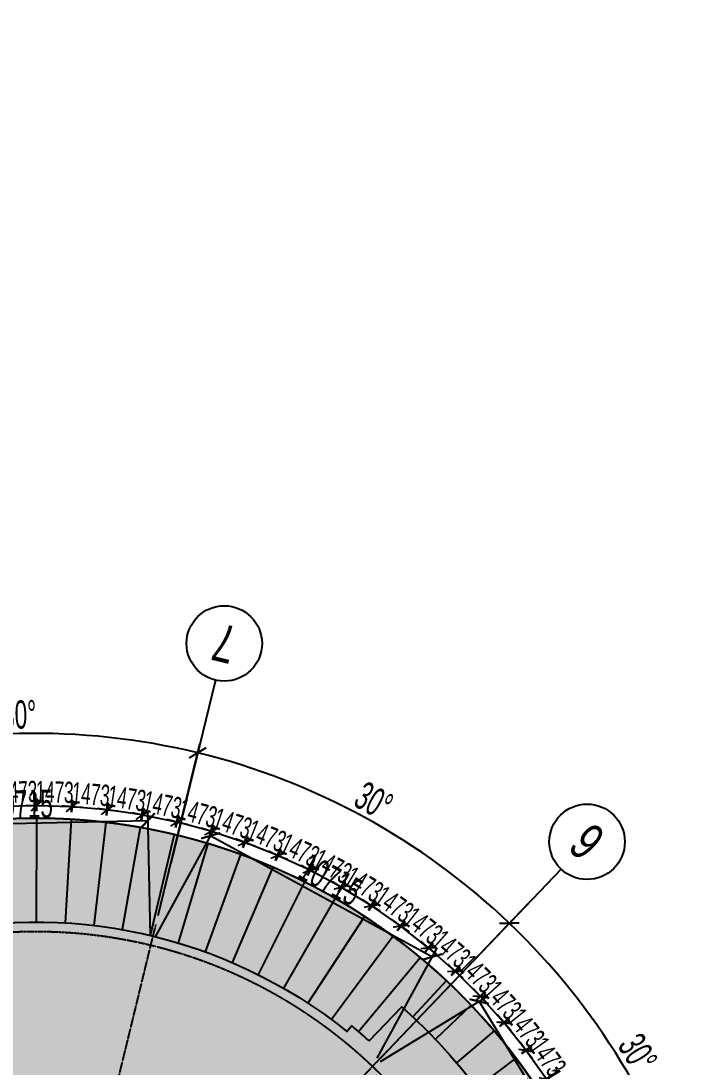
# Model space of a CAD drawing. Extents: x -668578 to 2331563, y -1202445 to 1620273.
# Drawn here: x 1675333 to 1704306, y 129938 to 174324 of the extents above; entities that cross this region are included whole.
import ezdxf
from ezdxf.enums import TextEntityAlignment as Align

# ---------------------------------------------------------------- set-up
doc = ezdxf.new("R2010")
doc.units = 0
for name, pattern in [('CENTER2', [28.575, 19.05, -3.175, 3.175, -3.175]), ('DASH', [0.35, 0.25, -0.1]), ('DOTE', [2.42, 2, -0.2, 0.02, -0.2])]:
    doc.linetypes.add(name, pattern=pattern)
doc.layers.get('0').update_dxf_attribs({"color": 8})
doc.layers.get('Defpoints').update_dxf_attribs({"color": 8})
for name, color, linetype in [('#填充层', 8, 'Continuous'), ('#幕墙线-平面', 8, 'Continuous'), ('#标注', 8, 'Continuous'), ('#轴线', 8, 'CENTER2'), ('C-AXIS', 8, 'DOTE'), ('dim', 8, 'Continuous')]:
    doc.layers.add(name, color=color, linetype=linetype)
doc.styles.add('JHZX', font='jrs.shx', dxfattribs={"width": 0.6, "bigfont": 'jhz.shx'})
doc.dimstyles.new('JZBZ-300', dxfattribs={"dimscale": 300, "dimtxt": 3, "dimasz": 1.5, "dimexe": 1, "dimexo": 1, "dimgap": 0.5, "dimtad": 1, "dimdec": 0, "dimdsep": 46, "dimtxsty": 'JHZX', "dimblk1": 'ARCHTICK', "dimblk2": 'ARCHTICK', "dimsah": 1, "dimcen": 0, "dimclrd": 1, "dimclre": 1, "dimclrt": 2, "dimazin": 2, "dimtfac": 1, "dimtdec": 0, "dimtix": 1, "dimtmove": 0, "dimatfit": 3, "dimfxl": 0, "dimtolj": 1, "dimlwd": -1, "dimlwe": -1, "dimarcsym": 0})
doc.dimstyles.new('JZBZ-400', dxfattribs={"dimscale": 400, "dimtxt": 3, "dimasz": 1.5, "dimexe": 1, "dimexo": 1, "dimgap": 0.5, "dimtad": 1, "dimdec": 0, "dimdsep": 46, "dimtxsty": 'JHZX', "dimblk1": 'ARCHTICK', "dimblk2": 'ARCHTICK', "dimsah": 1, "dimcen": 0, "dimclrd": 1, "dimclre": 1, "dimclrt": 2, "dimazin": 2, "dimtfac": 1, "dimtdec": 0, "dimtix": 1, "dimtmove": 0, "dimatfit": 3, "dimfxl": 0, "dimtolj": 1, "dimlwd": -1, "dimlwe": -1, "dimarcsym": 0})

# ---------------------------------------------------------------- blocks, each defined once
blk = doc.blocks.new('_ARCHTICK')
at = {"color": 0, "linetype": 'ByBlock', "const_width": 0.15}
blk.add_lwpolyline([(-0.5, -0.5), (0.5, 0.5)], dxfattribs=at)
blk = doc.blocks.new('*D2918')
at = {"layer": '#标注', "ltscale": 300, "transparency": 16777216}
for p, q in [((52517, 44290), (60086, 50671)), ((174425, -21557), (175612, -11729))]:
    blk.add_line(p, q, dxfattribs=at)
blk.add_arc((197092, 166179), 179600, 220.13382, 263.11563, dxfattribs=at)
at = {"layer": 'Defpoints', "color": 0, "ltscale": 300, "transparency": 16777216}
for p in [(197092, 166179), (52212, 44032), (92699, 20035), (174378, -21955)]:
    blk.add_point(p, dxfattribs=at)
at = {"layer": '#标注', "ltscale": 300, "transparency": 16777216, "xscale": 600, "yscale": 600, "zscale": 600}
for p, rotation in [((59781, 50414), 130.1338192809486), ((175564, -12126), 353.1156299250185)]:
    blk.add_blockref('_ARCHTICK', p, dxfattribs=dict(at, rotation=rotation))
at = {"layer": '#标注', "ltscale": 300, "transparency": 16777216, "insert": (112118, 8861), "char_height": 1200, "attachment_point": 5, "rotation": 331.6247, "style": 'JHZX'}
blk.add_mtext('\\A1;42.98°', dxfattribs=at)
blk = doc.blocks.new('*U2924')
at = {"linetype": 'ByBlock'}
blk.add_line((0, -20), (0, 0), dxfattribs=at)
blk.add_circle((0, -24), 4, dxfattribs=at)
at = {"color": 253, "linetype": 'ByBlock', "style": 'JHZX', "width": 0.75}
blk.add_attdef('AXES', text='', height=4, dxfattribs=at).set_placement((0, -24), align=Align.MIDDLE_CENTER)
blk = doc.blocks.new('*D2944')
at = {"layer": '#标注', "ltscale": 300, "transparency": 16777216}
for p, q in [((169694, 6997), (174873, 12422)), ((175615, -2730), (182813, -622))]:
    blk.add_line(p, q, dxfattribs=at)
blk.add_arc((154503, -8916), 29100, 16.329, 46.329, dxfattribs=at)
at = {"layer": 'Defpoints', "color": 0, "ltscale": 300, "transparency": 16777216}
for p in [(169418, 6708), (180584, 3991), (175231, -2843), (154503, -8916)]:
    blk.add_point(p, dxfattribs=at)
at = {"layer": '#标注', "ltscale": 300, "transparency": 16777216, "xscale": 600, "yscale": 600, "zscale": 600}
for p, rotation in [((174597, 12133), 136.3290280231255), ((182429, -734), 286.3290280231241)]:
    blk.add_blockref('_ARCHTICK', p, dxfattribs=dict(at, rotation=rotation))
at = {"layer": '#标注', "ltscale": 300, "transparency": 16777216, "insert": (180043, 6631), "char_height": 1200, "attachment_point": 5, "rotation": 301.329, "style": 'JHZX'}
blk.add_mtext('\\A1;30°', dxfattribs=at)
blk = doc.blocks.new('*D2945')
at = {"layer": '#标注', "ltscale": 300, "transparency": 16777216}
for p, q in [((159702, 12461), (161475, 19749)), ((169694, 6997), (174873, 12422))]:
    blk.add_line(p, q, dxfattribs=at)
blk.add_arc((154503, -8916), 29100, 46.329, 76.329, dxfattribs=at)
at = {"layer": 'Defpoints', "color": 0, "ltscale": 300, "transparency": 16777216}
for p in [(170636, 15302), (159608, 12072), (169418, 6708), (154503, -8916)]:
    blk.add_point(p, dxfattribs=at)
at = {"layer": '#标注', "ltscale": 300, "transparency": 16777216, "xscale": 600, "yscale": 600, "zscale": 600}
for p, rotation in [((161380, 19360), 166.3290280231338), ((174597, 12133), 316.3290280231257)]:
    blk.add_blockref('_ARCHTICK', p, dxfattribs=dict(at, rotation=rotation))
at = {"layer": '#标注', "ltscale": 300, "transparency": 16777216, "insert": (168848, 17318), "char_height": 1200, "attachment_point": 5, "rotation": 331.329, "style": 'JHZX'}
blk.add_mtext('\\A1;30°', dxfattribs=at)
blk = doc.blocks.new('*D2946')
at = {"layer": '#标注', "ltscale": 300, "transparency": 16777216}
for p, q in [((159702, 12461), (161475, 19749)), ((148317, 12197), (146209, 19394))]:
    blk.add_line(p, q, dxfattribs=at)
blk.add_arc((154503, -8916), 29100, 76.329, 106.329, dxfattribs=at)
at = {"layer": 'Defpoints', "color": 0, "ltscale": 300, "transparency": 16777216}
for p in [(156366, 20125), (159608, 12072), (148430, 11813), (154503, -8916)]:
    blk.add_point(p, dxfattribs=at)
at = {"layer": '#标注', "ltscale": 300, "transparency": 16777216, "xscale": 600, "yscale": 600, "zscale": 600}
for p, rotation in [((161380, 19360), 346.3290280231337), ((146321, 19011), 196.3290280231265)]:
    blk.add_blockref('_ARCHTICK', p, dxfattribs=dict(at, rotation=rotation))
at = {"layer": '#标注', "ltscale": 300, "transparency": 16777216, "insert": (153809, 20976), "char_height": 1200, "attachment_point": 5, "rotation": 1.329, "style": 'JHZX'}
blk.add_mtext('\\A1;30°', dxfattribs=at)
blk = doc.blocks.new('*D2947')
at = {"layer": '#标注', "ltscale": 300, "transparency": 16777216}
for p, q in [((148317, 12197), (146209, 19394)), ((138590, 6276), (133165, 11455))]:
    blk.add_line(p, q, dxfattribs=at)
blk.add_arc((154503, -8916), 29100, 106.329, 136.329, dxfattribs=at)
at = {"layer": 'Defpoints', "color": 0, "ltscale": 300, "transparency": 16777216}
for p in [(141596, 17166), (148430, 11813), (138879, 6000), (154503, -8916)]:
    blk.add_point(p, dxfattribs=at)
at = {"layer": '#标注', "ltscale": 300, "transparency": 16777216, "xscale": 600, "yscale": 600, "zscale": 600}
for p, rotation in [((146321, 19011), 16.32902802312659), ((133454, 11178), 226.3290280231246)]:
    blk.add_blockref('_ARCHTICK', p, dxfattribs=dict(at, rotation=rotation))
at = {"layer": '#标注', "ltscale": 300, "transparency": 16777216, "insert": (138956, 16625), "char_height": 1200, "attachment_point": 5, "rotation": 31.329, "style": 'JHZX'}
blk.add_mtext('\\A1;30°', dxfattribs=at)
blk = doc.blocks.new('*D2948')
at = {"layer": '#标注', "ltscale": 300, "transparency": 16777216}
for p, q in [((138590, 6276), (133165, 11455)), ((133126, -3716), (125838, -1943))]:
    blk.add_line(p, q, dxfattribs=at)
blk.add_arc((154503, -8916), 29100, 136.329, 166.329, dxfattribs=at)
at = {"layer": 'Defpoints', "color": 0, "ltscale": 300, "transparency": 16777216}
for p in [(130285, 7218), (138879, 6000), (133515, -3810), (154503, -8916)]:
    blk.add_point(p, dxfattribs=at)
at = {"layer": '#标注', "ltscale": 300, "transparency": 16777216, "xscale": 600, "yscale": 600, "zscale": 600}
for p, rotation in [((133454, 11178), 46.32902802312446), ((126227, -2038), 256.3290280231241)]:
    blk.add_blockref('_ARCHTICK', p, dxfattribs=dict(at, rotation=rotation))
at = {"layer": '#标注', "ltscale": 300, "transparency": 16777216, "insert": (128269, 5430), "char_height": 1200, "attachment_point": 5, "rotation": 61.329, "style": 'JHZX'}
blk.add_mtext('\\A1;30°', dxfattribs=at)
blk = doc.blocks.new('*D2992')
at = {"layer": '#标注', "ltscale": 300, "transparency": 16777216}
for p, q in [((159587, 11549), (162128, 16196)), ((161936, 15845), (171338, 10705)), ((168988, 6408), (171530, 11055))]:
    blk.add_line(p, q, dxfattribs=at)
at = {"layer": 'Defpoints', "color": 0, "ltscale": 300, "transparency": 16777216}
for p in [(159395, 11198), (171338, 10705), (168796, 6057)]:
    blk.add_point(p, dxfattribs=at)
at = {"layer": '#标注', "ltscale": 300, "transparency": 16777216, "xscale": 600, "yscale": 600, "zscale": 600}
for p, rotation in [((161936, 15845), 151.3290280231367), ((171338, 10705), 331.3290280231367)]:
    blk.add_blockref('_ARCHTICK', p, dxfattribs=dict(at, rotation=rotation))
at = {"layer": '#标注', "ltscale": 300, "transparency": 16777216, "insert": (167021, 13977), "char_height": 1200, "attachment_point": 5, "rotation": 331.329, "style": 'JHZX'}
blk.add_mtext('\\A1;10715', dxfattribs=at)
blk = doc.blocks.new('*D2979')
at = {"layer": '#标注', "ltscale": 300, "transparency": 16777216}
for p, q in [((169138, 6265), (173663, 9019)), ((173321, 8811), (178892, -342)), ((174709, -2888), (179234, -134))]:
    blk.add_line(p, q, dxfattribs=at)
at = {"layer": 'Defpoints', "color": 0, "ltscale": 300, "transparency": 16777216}
for p in [(168796, 6057), (178892, -342), (174368, -3096)]:
    blk.add_point(p, dxfattribs=at)
at = {"layer": '#标注', "ltscale": 300, "transparency": 16777216, "xscale": 600, "yscale": 600, "zscale": 600}
for p, rotation in [((173321, 8811), 121.3290280231698), ((178892, -342), 301.3290280231699)]:
    blk.add_blockref('_ARCHTICK', p, dxfattribs=dict(at, rotation=rotation))
at = {"layer": '#标注', "ltscale": 300, "transparency": 16777216, "insert": (176790, 4651), "char_height": 1200, "attachment_point": 5, "rotation": 301.329, "style": 'JHZX'}
blk.add_mtext('\\A1;10715', dxfattribs=at)
blk = doc.blocks.new('*D2982')
at = {"layer": '#标注', "ltscale": 300, "transparency": 16777216}
for p, q in [((159386, 11598), (159263, 16893)), ((148673, 11349), (148551, 16645)), ((148560, 16245), (159272, 16493))]:
    blk.add_line(p, q, dxfattribs=at)
at = {"layer": 'Defpoints', "color": 0, "ltscale": 300, "transparency": 16777216}
for p in [(159272, 16493), (159395, 11198), (148683, 10949)]:
    blk.add_point(p, dxfattribs=at)
at = {"layer": '#标注', "ltscale": 300, "transparency": 16777216, "xscale": 600, "yscale": 600, "zscale": 600}
for p, rotation in [((148560, 16245), 181.3290380890051), ((159272, 16493), 1.329038089005094)]:
    blk.add_blockref('_ARCHTICK', p, dxfattribs=dict(at, rotation=rotation))
at = {"layer": '#标注', "ltscale": 300, "transparency": 16777216, "insert": (153897, 17169), "char_height": 1200, "attachment_point": 5, "rotation": 1.329, "style": 'JHZX'}
blk.add_mtext('\\A1;10715', dxfattribs=at)
blk = doc.blocks.new('*D3084')
at = {"layer": '#标注', "ltscale": 300, "transparency": 16777216}
for p, q in [((175325, 6715), (175065, 7083)), ((175132, 6579), (175569, 6889)), ((176176, 5513), (175325, 6715)), ((175983, 5377), (176421, 5687)), ((176176, 5513), (176436, 5146))]:
    blk.add_line(p, q, dxfattribs=at)
at = {"layer": 'Defpoints', "color": 0, "ltscale": 300, "transparency": 16777216}
for p in [(175325, 6715), (174887, 6406), (175738, 5204)]:
    blk.add_point(p, dxfattribs=at)
at = {"layer": '#标注', "ltscale": 300, "transparency": 16777216, "xscale": 450, "yscale": 450, "zscale": 450}
for p, rotation in [((175325, 6715), 305.2989022575874), ((176176, 5513), 125.2989022575874)]:
    blk.add_blockref('_ARCHTICK', p, dxfattribs=dict(at, rotation=rotation))
at = {"layer": '#标注', "ltscale": 300, "transparency": 16777216, "insert": (176240, 6461), "char_height": 900, "attachment_point": 5, "rotation": 305.2989, "style": 'JHZX'}
blk.add_mtext('\\A1;1473', dxfattribs=at)
blk = doc.blocks.new('*D3085')
at = {"layer": '#标注', "ltscale": 300, "transparency": 16777216}
for p, q in [((174387, 7891), (174106, 8243)), ((174202, 7744), (174621, 8078)), ((175306, 6740), (174387, 7891)), ((175122, 6593), (175540, 6927)), ((175306, 6740), (175587, 6388))]:
    blk.add_line(p, q, dxfattribs=at)
at = {"layer": 'Defpoints', "color": 0, "ltscale": 300, "transparency": 16777216}
for p in [(173968, 7557), (174387, 7891), (174887, 6406)]:
    blk.add_point(p, dxfattribs=at)
at = {"layer": '#标注', "ltscale": 300, "transparency": 16777216, "xscale": 450, "yscale": 450, "zscale": 450}
for p, rotation in [((174387, 7891), 308.6089399055389), ((175306, 6740), 128.6089399055389)]:
    blk.add_blockref('_ARCHTICK', p, dxfattribs=dict(at, rotation=rotation))
at = {"layer": '#标注', "ltscale": 300, "transparency": 16777216, "insert": (175315, 7690), "char_height": 900, "attachment_point": 5, "rotation": 308.6089, "style": 'JHZX'}
blk.add_mtext('\\A1;1473', dxfattribs=at)
blk = doc.blocks.new('*D3086')
at = {"layer": '#标注', "ltscale": 300, "transparency": 16777216}
for p, q in [((173383, 9011), (173082, 9345)), ((173207, 8853), (173606, 9211)), ((174367, 7915), (173383, 9011)), ((174191, 7757), (174590, 8115)), ((174367, 7915), (174668, 7580))]:
    blk.add_line(p, q, dxfattribs=at)
at = {"layer": 'Defpoints', "color": 0, "ltscale": 300, "transparency": 16777216}
for p in [(173383, 9011), (172984, 8652), (173968, 7556)]:
    blk.add_point(p, dxfattribs=at)
at = {"layer": '#标注', "ltscale": 300, "transparency": 16777216, "xscale": 450, "yscale": 450, "zscale": 450}
for p, rotation in [((173383, 9011), 311.9189775535115), ((174367, 7915), 131.9189775535115)]:
    blk.add_blockref('_ARCHTICK', p, dxfattribs=dict(at, rotation=rotation))
at = {"layer": '#标注', "ltscale": 300, "transparency": 16777216, "insert": (174321, 8863), "char_height": 900, "attachment_point": 5, "rotation": 311.919, "style": 'JHZX'}
blk.add_mtext('\\A1;1473', dxfattribs=at)
blk = doc.blocks.new('*D3087')
at = {"layer": '#标注', "ltscale": 300, "transparency": 16777216}
for p, q in [((172316, 10070), (171997, 10387)), ((172150, 9903), (172527, 10283)), ((173362, 9033), (172316, 10070)), ((173195, 8865), (173573, 9246)), ((173362, 9033), (173681, 8716))]:
    blk.add_line(p, q, dxfattribs=at)
at = {"layer": 'Defpoints', "color": 0, "ltscale": 300, "transparency": 16777216}
for p in [(172316, 10070), (171939, 9690), (172984, 8652)]:
    blk.add_point(p, dxfattribs=at)
at = {"layer": '#标注', "ltscale": 300, "transparency": 16777216, "xscale": 450, "yscale": 450, "zscale": 450}
for p, rotation in [((172316, 10070), 315.2290152014766), ((173362, 9033), 135.2290152014766)]:
    blk.add_blockref('_ARCHTICK', p, dxfattribs=dict(at, rotation=rotation))
at = {"layer": '#标注', "ltscale": 300, "transparency": 16777216, "insert": (173261, 9977), "char_height": 900, "attachment_point": 5, "rotation": 315.229, "style": 'JHZX'}
blk.add_mtext('\\A1;1473', dxfattribs=at)
blk = doc.blocks.new('*D3088')
at = {"layer": '#标注', "ltscale": 300, "transparency": 16777216}
for p, q in [((171190, 11067), (170853, 11364)), ((171033, 10890), (171388, 11291)), ((172294, 10091), (171190, 11067)), ((172137, 9914), (172492, 10316)), ((172294, 10091), (172631, 9793))]:
    blk.add_line(p, q, dxfattribs=at)
at = {"layer": 'Defpoints', "color": 0, "ltscale": 300, "transparency": 16777216}
for p in [(170835, 10665), (171190, 11067), (171939, 9690)]:
    blk.add_point(p, dxfattribs=at)
at = {"layer": '#标注', "ltscale": 300, "transparency": 16777216, "xscale": 450, "yscale": 450, "zscale": 450}
for p, rotation in [((171190, 11067), 318.5390528494376), ((172294, 10091), 138.5390528494376)]:
    blk.add_blockref('_ARCHTICK', p, dxfattribs=dict(at, rotation=rotation))
at = {"layer": '#标注', "ltscale": 300, "transparency": 16777216, "insert": (172139, 11029), "char_height": 900, "attachment_point": 5, "rotation": 318.5391, "style": 'JHZX'}
blk.add_mtext('\\A1;1473', dxfattribs=at)
blk = doc.blocks.new('*D3089')
at = {"layer": '#标注', "ltscale": 300, "transparency": 16777216}
for p, q in [((170008, 11996), (169654, 12274)), ((169862, 11811), (170193, 12232)), ((171166, 11086), (170008, 11996)), ((171020, 10901), (171351, 11322)), ((171166, 11086), (171520, 10808))]:
    blk.add_line(p, q, dxfattribs=at)
at = {"layer": 'Defpoints', "color": 0, "ltscale": 300, "transparency": 16777216}
for p in [(170008, 11996), (169677, 11575), (170835, 10665)]:
    blk.add_point(p, dxfattribs=at)
at = {"layer": '#标注', "ltscale": 300, "transparency": 16777216, "xscale": 450, "yscale": 450, "zscale": 450}
for p, rotation in [((170008, 11996), 321.8490904974017), ((171166, 11086), 141.8490904974017)]:
    blk.add_blockref('_ARCHTICK', p, dxfattribs=dict(at, rotation=rotation))
at = {"layer": '#标注', "ltscale": 300, "transparency": 16777216, "insert": (170958, 12013), "char_height": 900, "attachment_point": 5, "rotation": 321.8491, "style": 'JHZX'}
blk.add_mtext('\\A1;1473', dxfattribs=at)
blk = doc.blocks.new('*D3106')
at = {"layer": '#标注', "ltscale": 300, "transparency": 16777216}
for p, q in [((168774, 12856), (168405, 13113)), ((168639, 12662), (168945, 13102)), ((169983, 12014), (168774, 12856)), ((169848, 11821), (170154, 12261)), ((169983, 12014), (170352, 11757))]:
    blk.add_line(p, q, dxfattribs=at)
at = {"layer": 'Defpoints', "color": 0, "ltscale": 300, "transparency": 16777216}
for p in [(168774, 12856), (168468, 12416), (169677, 11575)]:
    blk.add_point(p, dxfattribs=at)
at = {"layer": '#标注', "ltscale": 300, "transparency": 16777216, "xscale": 450, "yscale": 450, "zscale": 450}
for p, rotation in [((168774, 12856), 325.1591281453626), ((169983, 12014), 145.1591281453626)]:
    blk.add_blockref('_ARCHTICK', p, dxfattribs=dict(at, rotation=rotation))
at = {"layer": '#标注', "ltscale": 300, "transparency": 16777216, "insert": (169721, 12928), "char_height": 900, "attachment_point": 5, "rotation": 325.1591, "style": 'JHZX'}
blk.add_mtext('\\A1;1473', dxfattribs=at)
blk = doc.blocks.new('*D3107')
at = {"layer": '#标注', "ltscale": 300, "transparency": 16777216}
for p, q in [((167493, 13643), (167109, 13878)), ((167369, 13442), (167650, 13899)), ((168748, 12873), (167493, 13643)), ((168625, 12672), (168905, 13129)), ((168748, 12873), (169132, 12638))]:
    blk.add_line(p, q, dxfattribs=at)
at = {"layer": 'Defpoints', "color": 0, "ltscale": 300, "transparency": 16777216}
for p in [(167493, 13643), (167213, 13186), (168468, 12416)]:
    blk.add_point(p, dxfattribs=at)
at = {"layer": '#标注', "ltscale": 300, "transparency": 16777216, "xscale": 450, "yscale": 450, "zscale": 450}
for p, rotation in [((167493, 13643), 328.469165793325), ((168748, 12873), 148.469165793325)]:
    blk.add_blockref('_ARCHTICK', p, dxfattribs=dict(at, rotation=rotation))
at = {"layer": '#标注', "ltscale": 300, "transparency": 16777216, "insert": (168434, 13769), "char_height": 900, "attachment_point": 5, "rotation": 328.4692, "style": 'JHZX'}
blk.add_mtext('\\A1;1473', dxfattribs=at)
blk = doc.blocks.new('*D3108')
at = {"layer": '#标注', "ltscale": 300, "transparency": 16777216}
for p, q in [((166168, 14355), (165772, 14568)), ((166057, 14147), (166310, 14619)), ((167466, 13658), (166168, 14355)), ((167354, 13451), (167608, 13923)), ((167466, 13658), (167863, 13446))]:
    blk.add_line(p, q, dxfattribs=at)
at = {"layer": 'Defpoints', "color": 0, "ltscale": 300, "transparency": 16777216}
for p in [(166168, 14355), (165915, 13883), (167213, 13186)]:
    blk.add_point(p, dxfattribs=at)
at = {"layer": '#标注', "ltscale": 300, "transparency": 16777216, "xscale": 450, "yscale": 450, "zscale": 450}
for p, rotation in [((166168, 14355), 331.7792034412903), ((167466, 13658), 151.7792034412903)]:
    blk.add_blockref('_ARCHTICK', p, dxfattribs=dict(at, rotation=rotation))
at = {"layer": '#标注', "ltscale": 300, "transparency": 16777216, "insert": (167101, 14535), "char_height": 900, "attachment_point": 5, "rotation": 331.7792, "style": 'JHZX'}
blk.add_mtext('\\A1;1473', dxfattribs=at)
blk = doc.blocks.new('*D3109')
at = {"layer": '#标注', "ltscale": 300, "transparency": 16777216}
for p, q in [((164805, 14989), (164397, 15179)), ((164705, 14775), (164931, 15261)), ((166141, 14369), (164805, 14989)), ((166041, 14155), (166267, 14641)), ((166141, 14369), (166549, 14179))]:
    blk.add_line(p, q, dxfattribs=at)
at = {"layer": 'Defpoints', "color": 0, "ltscale": 300, "transparency": 16777216}
for p in [(164805, 14989), (164579, 14503), (165915, 13883)]:
    blk.add_point(p, dxfattribs=at)
at = {"layer": '#标注', "ltscale": 300, "transparency": 16777216, "xscale": 450, "yscale": 450, "zscale": 450}
for p, rotation in [((164805, 14989), 335.0892410892536), ((166141, 14369), 155.0892410892536)]:
    blk.add_blockref('_ARCHTICK', p, dxfattribs=dict(at, rotation=rotation))
at = {"layer": '#标注', "ltscale": 300, "transparency": 16777216, "insert": (165725, 15223), "char_height": 900, "attachment_point": 5, "rotation": 335.0892, "style": 'JHZX'}
blk.add_mtext('\\A1;1473', dxfattribs=at)
blk = doc.blocks.new('*D3110')
at = {"layer": '#标注', "ltscale": 300, "transparency": 16777216}
for p, q in [((163407, 15544), (162989, 15709)), ((163320, 15324), (163517, 15823)), ((164776, 15001), (163407, 15544)), ((164690, 14782), (164887, 15280)), ((164776, 15001), (165195, 14836))]:
    blk.add_line(p, q, dxfattribs=at)
at = {"layer": 'Defpoints', "color": 0, "ltscale": 300, "transparency": 16777216}
for p in [(163407, 15544), (163210, 15045), (164579, 14503)]:
    blk.add_point(p, dxfattribs=at)
at = {"layer": '#标注', "ltscale": 300, "transparency": 16777216, "xscale": 450, "yscale": 450, "zscale": 450}
for p, rotation in [((163407, 15544), 338.3992787372172), ((164776, 15001), 158.3992787372172)]:
    blk.add_blockref('_ARCHTICK', p, dxfattribs=dict(at, rotation=rotation))
at = {"layer": '#标注', "ltscale": 300, "transparency": 16777216, "insert": (164313, 15830), "char_height": 900, "attachment_point": 5, "rotation": 338.3993, "style": 'JHZX'}
blk.add_mtext('\\A1;1473', dxfattribs=at)
blk = doc.blocks.new('*D3111')
at = {"layer": '#标注', "ltscale": 300, "transparency": 16777216}
for p, q in [((161979, 16016), (161552, 16158)), ((161905, 15792), (162074, 16301)), ((163378, 15554), (161979, 16016)), ((163304, 15330), (163472, 15839)), ((163378, 15554), (163805, 15413))]:
    blk.add_line(p, q, dxfattribs=at)
at = {"layer": 'Defpoints', "color": 0, "ltscale": 300, "transparency": 16777216}
for p in [(161979, 16016), (161811, 15507), (163210, 15045)]:
    blk.add_point(p, dxfattribs=at)
at = {"layer": '#标注', "ltscale": 300, "transparency": 16777216, "xscale": 450, "yscale": 450, "zscale": 450}
for p, rotation in [((161979, 16016), 341.7093163851807), ((163378, 15554), 161.7093163851806)]:
    blk.add_blockref('_ARCHTICK', p, dxfattribs=dict(at, rotation=rotation))
at = {"layer": '#标注', "ltscale": 300, "transparency": 16777216, "insert": (162867, 16355), "char_height": 900, "attachment_point": 5, "rotation": 341.7093, "style": 'JHZX'}
blk.add_mtext('\\A1;1473', dxfattribs=at)
blk = doc.blocks.new('*D3112')
at = {"layer": '#标注', "ltscale": 300, "transparency": 16777216}
for p, q in [((160527, 16406), (160092, 16522)), ((160466, 16178), (160605, 16696)), ((161950, 16025), (160527, 16406)), ((161889, 15797), (162027, 16315)), ((161950, 16025), (162385, 15909))]:
    blk.add_line(p, q, dxfattribs=at)
at = {"layer": 'Defpoints', "color": 0, "ltscale": 300, "transparency": 16777216}
for p in [(160527, 16406), (160389, 15888), (161811, 15507)]:
    blk.add_point(p, dxfattribs=at)
at = {"layer": '#标注', "ltscale": 300, "transparency": 16777216, "xscale": 450, "yscale": 450, "zscale": 450}
for p, rotation in [((160527, 16406), 345.0193540331448), ((161950, 16025), 165.0193540331448)]:
    blk.add_blockref('_ARCHTICK', p, dxfattribs=dict(at, rotation=rotation))
at = {"layer": '#标注', "ltscale": 300, "transparency": 16777216, "insert": (161394, 16795), "char_height": 900, "attachment_point": 5, "rotation": 345.0194, "style": 'JHZX'}
blk.add_mtext('\\A1;1473', dxfattribs=at)
blk = doc.blocks.new('*D3113')
at = {"layer": '#标注', "ltscale": 300, "transparency": 16777216}
for p, q in [((159007, 16480), (159115, 17005)), ((159055, 16711), (158614, 16802)), ((160497, 16413), (159055, 16711)), ((160449, 16182), (160558, 16707)), ((160497, 16413), (160938, 16322))]:
    blk.add_line(p, q, dxfattribs=at)
at = {"layer": 'Defpoints', "color": 0, "ltscale": 300, "transparency": 16777216}
for p in [(159055, 16711), (158946, 16186), (160389, 15888)]:
    blk.add_point(p, dxfattribs=at)
at = {"layer": '#标注', "ltscale": 300, "transparency": 16777216, "xscale": 450, "yscale": 450, "zscale": 450}
for p, rotation in [((159055, 16711), 348.3293916811095), ((160497, 16413), 168.3293916811096)]:
    blk.add_blockref('_ARCHTICK', p, dxfattribs=dict(at, rotation=rotation))
at = {"layer": '#标注', "ltscale": 300, "transparency": 16777216, "insert": (159897, 17150), "char_height": 900, "attachment_point": 5, "rotation": 348.3294, "style": 'JHZX'}
blk.add_mtext('\\A1;1473', dxfattribs=at)
blk = doc.blocks.new('*D3066')
at = {"layer": '#标注', "ltscale": 300, "transparency": 16777216}
for p, q in [((157567, 16931), (157122, 16996)), ((157533, 16697), (157611, 17227)), ((159024, 16716), (157567, 16931)), ((158990, 16483), (159068, 17013)), ((159024, 16716), (159469, 16651))]:
    blk.add_line(p, q, dxfattribs=at)
at = {"layer": 'Defpoints', "color": 0, "ltscale": 300, "transparency": 16777216}
for p in [(157567, 16931), (157489, 16400), (158946, 16186)]:
    blk.add_point(p, dxfattribs=at)
at = {"layer": '#标注', "ltscale": 300, "transparency": 16777216, "xscale": 450, "yscale": 450, "zscale": 450}
for p, rotation in [((157567, 16931), 351.6394293290707), ((159024, 16716), 171.6394293290707)]:
    blk.add_blockref('_ARCHTICK', p, dxfattribs=dict(at, rotation=rotation))
at = {"layer": '#标注', "ltscale": 300, "transparency": 16777216, "insert": (158383, 17417), "char_height": 900, "attachment_point": 5, "rotation": 351.6394, "style": 'JHZX'}
blk.add_mtext('\\A1;1473', dxfattribs=at)
blk = doc.blocks.new('*D3067')
at = {"layer": '#标注', "ltscale": 300, "transparency": 16777216}
for p, q in [((156048, 16829), (156096, 17363)), ((156069, 17064), (155621, 17103)), ((157536, 16934), (156069, 17064)), ((157516, 16699), (157563, 17233)), ((157536, 16934), (157985, 16895))]:
    blk.add_line(p, q, dxfattribs=at)
at = {"layer": 'Defpoints', "color": 0, "ltscale": 300, "transparency": 16777216}
for p in [(156069, 17064), (156022, 16530), (157489, 16400)]:
    blk.add_point(p, dxfattribs=at)
at = {"layer": '#标注', "ltscale": 300, "transparency": 16777216, "xscale": 450, "yscale": 450, "zscale": 450}
for p, rotation in [((156069, 17064), 354.9494669770344), ((157536, 16934), 174.9494669770343)]:
    blk.add_blockref('_ARCHTICK', p, dxfattribs=dict(at, rotation=rotation))
at = {"layer": '#标注', "ltscale": 300, "transparency": 16777216, "insert": (156856, 17597), "char_height": 900, "attachment_point": 5, "rotation": 354.9495, "style": 'JHZX'}
blk.add_mtext('\\A1;1473', dxfattribs=at)
blk = doc.blocks.new('*D3068')
at = {"layer": '#标注', "ltscale": 300, "transparency": 16777216}
for p, q in [((154559, 16874), (154575, 17410)), ((156031, 16830), (156047, 17365)), ((154566, 17110), (154116, 17124)), ((156038, 17066), (154566, 17110)), ((156038, 17066), (156488, 17052))]:
    blk.add_line(p, q, dxfattribs=at)
at = {"layer": 'Defpoints', "color": 0, "ltscale": 300, "transparency": 16777216}
for p in [(154566, 17110), (154550, 16575), (156022, 16530)]:
    blk.add_point(p, dxfattribs=at)
at = {"layer": '#标注', "ltscale": 300, "transparency": 16777216, "xscale": 450, "yscale": 450, "zscale": 450}
for p, rotation in [((154566, 17110), 358.2595046249981), ((156038, 17066), 178.2595046249981)]:
    blk.add_blockref('_ARCHTICK', p, dxfattribs=dict(at, rotation=rotation))
at = {"layer": '#标注', "ltscale": 300, "transparency": 16777216, "insert": (155320, 17688), "char_height": 900, "attachment_point": 5, "rotation": 358.2595, "style": 'JHZX'}
blk.add_mtext('\\A1;1473', dxfattribs=at)
blk = doc.blocks.new('*D3069')
at = {"layer": '#标注', "ltscale": 300, "transparency": 16777216}
for p, q in [((153069, 16834), (153055, 17370)), ((154542, 16874), (154527, 17410)), ((153063, 17070), (152613, 17058)), ((154535, 17110), (153063, 17070)), ((154535, 17110), (154985, 17123))]:
    blk.add_line(p, q, dxfattribs=at)
at = {"layer": 'Defpoints', "color": 0, "ltscale": 300, "transparency": 16777216}
for p in [(153063, 17070), (153078, 16534), (154550, 16575)]:
    blk.add_point(p, dxfattribs=at)
at = {"layer": '#标注', "ltscale": 300, "transparency": 16777216, "xscale": 450, "yscale": 450, "zscale": 450}
for p, rotation in [((153063, 17070), 1.569542272960011), ((154535, 17110), 181.56954227296)]:
    blk.add_blockref('_ARCHTICK', p, dxfattribs=dict(at, rotation=rotation))
at = {"layer": '#标注', "ltscale": 300, "transparency": 16777216, "insert": (153783, 17690), "char_height": 900, "attachment_point": 5, "rotation": 1.5695, "style": 'JHZX'}
blk.add_mtext('\\A1;1473', dxfattribs=at)
blk = doc.blocks.new('DSGDFG')
at = {"layer": '#标注', "ltscale": 300}
blk.add_line((169141.6, 6418.8), (175408.5, 12983.4), dxfattribs=at)
at = {"layer": '#轴线', "ltscale": 200}
for radius in [206950, 212800, 220600, 228400, 236200, 244000, 251800]:
    blk.add_arc((197092.2, 166179.2), radius, 218.438892, 265.140584, dxfattribs=at)
at = {"layer": 'C-AXIS', "ltscale": 2}
for p, q in [((157338.8, 2744.5), (159607.7, 12072.5)), ((169417.8, 6708.1), (156574.2, -6745.6))]:
    blk.add_line(p, q, dxfattribs=at)
blk.add_circle((154502.6, -8915.6), 20700, dxfattribs=at)
at = {"layer": '#标注', "linetype": 'ByBlock'}
for p, xscale, yscale, rotation, values in [((160240.1, 14672.4), 399.9999999999999, 399.9999999999999, 166.3288078296103, {'AXES': '7'}), ((171265.4, 8643.5), 400.0000000000003, 400.0000000000003, 136.3288078296103, {'AXES': '6'})]:
    blk.add_blockref('*U2924', p, dxfattribs=dict(at, xscale=xscale, yscale=yscale, rotation=rotation)).add_auto_attribs(values)
at = {"layer": '#标注', "ltscale": 300}
for base, center, p1, p2, picture, middle in [((92698.6, 20034.9), (197092.1, 166179.2), (52211.6, 44032.2), (174377.5, -21954.5), '*D2918', (112118.4, 8861.3)), ((156365.8, 20124.7), (154502.6, -8915.6), (159607.7, 12072.5), (148429.7, 11813.2), '*D2946', (153809.1, 20976.4)), ((170636.3, 15302.5), (154502.6, -8915.6), (169417.8, 6708.1), (159607.7, 12072.5), '*D2945', (168848, 17318.4)), ((141596, 17165.7), (154502.6, -8915.6), (148429.7, 11813.2), (138879, 5999.6), '*D2947', (138956.1, 16624.9)), ((180583.8, 3991), (154502.6, -8915.6), (175231.3, -2842.7), (169417.8, 6708.1), '*D2944', (180043.1, 6631)), ((130284.6, 7218.1), (154502.6, -8915.6), (138879, 5999.6), (133514.6, -3810.5), '*D2948', (128268.7, 5429.8))]:
    dim = blk.add_angular_dim_3p(base=base, center=center, p1=p1, p2=p2, dimstyle='JZBZ-400', override={"dimclrd": 256, "dimclre": 256, "dimclrt": 256}, dxfattribs=at)
    dim.commit()
    dim.dimension.update_dxf_attribs({"geometry": picture, "text_midpoint": middle})
for p1, p2, picture, middle in [((148682.8, 10949.5), (159395, 11198), '*D2982', (153897.5, 17169)), ((159395, 11198), (168796.3, 6057.1), '*D2992', (167020.8, 13976.9)), ((168796.3, 6057.1), (174367.6, -3095.7), '*D2979', (176789.9, 4650.8))]:
    dim = blk.add_aligned_dim(p1=p1, p2=p2, distance=5296.9, dimstyle='JZBZ-400', override={"dimclrd": 256, "dimclre": 256, "dimclrt": 256}, dxfattribs=at)
    dim.commit()
    dim.dimension.update_dxf_attribs({"geometry": picture, "text_midpoint": middle})
blk = doc.blocks.new('D1')
at = {"layer": '#标注', "ltscale": 300}
for p1, p2, picture, middle in [((154549.9, 16574.6), (153077.6, 16534.2), '*D3069', (153782.6, 17690)), ((156022, 16529.8), (154549.8, 16574.6), '*D3068', (155320.4, 17687.7)), ((157489.1, 16400.2), (156022, 16529.8), '*D3067', (156855.5, 17596.6)), ((158946.2, 16186), (157489, 16400.2), '*D3066', (158382.8, 17417.1)), ((160388.6, 15888.1), (158946.2, 16186), '*D3113', (159897.2, 17149.6)), ((161811.3, 15507.4), (160388.5, 15888.1), '*D3112', (161393.6, 16795.2)), ((163209.7, 15045.2), (161811.3, 15507.4), '*D3111', (162867, 16354.9)), ((164579.1, 14503), (163209.6, 15045.2), '*D3110', (164312.6, 15830.3)), ((165914.8, 13882.6), (164579, 14503), '*D3109', (165725.4, 15223.1)), ((167212.6, 13186.2), (165914.8, 13882.7), '*D3108', (167100.9, 14535.4)), ((168467.9, 12416), (167212.5, 13186.2), '*D3107', (168434.3, 13769.4)), ((169676.7, 11574.6), (168467.9, 12416), '*D3106', (169721.3, 12927.7)), ((170834.9, 10664.8), (169676.6, 11574.6), '*D3089', (170957.5, 12013)), ((171938.6, 9689.6), (170834.8, 10664.8), '*D3088', (172138.9, 11028.5)), ((172984.2, 8652.3), (171938.6, 9689.6), '*D3087', (173261.4, 9977.5)), ((173968.1, 7556.5), (172984.1, 8652.4), '*D3086', (174321.4, 8863.4)), ((174887.1, 6405.6), (173968.1, 7556.5), '*D3085', (175315.3, 7689.9)), ((175738.2, 5203.6), (174887.1, 6405.6), '*D3084', (176239.8, 6461))]:
    dim = blk.add_aligned_dim(p1=p1, p2=p2, distance=-536, dimstyle='JZBZ-300', override={"dimclrd": 256, "dimclre": 256, "dimclrt": 256}, dxfattribs=at)
    dim.commit()
    dim.dimension.update_dxf_attribs({"geometry": picture, "text_midpoint": middle})

msp = doc.modelspace()

# ---------------------------------------------------------------- hatches: boundary and pattern name
at = {"layer": '#填充层', "ltscale": 5}
h = msp.add_hatch(dxfattribs=at)
h.set_pattern_fill('DOTS', color=256, scale=300)
h.set_pattern_definition([(0, (1499898.8, 275661.43), (238.125, 476.25), [0, -476.25])])
edge = h.paths.add_edge_path()
edge.add_arc((1718541, 290089.2), 258450, 224.201068, 263.003658)
edge.add_arc((1687377, 36144.3), 2600, 263.00366, 353.11563)
edge.add_line((1689958.2, 35832.6), (1699116.9, 111688.9))
edge.add_arc((1675951.5, 114994.4), 23400, 351.87915, 408.41102)
edge.add_line((1691484, 132495.9), (1690102, 131048.2))
edge.add_arc((1675948.3, 114990.5), 21405.1, 48.60626, 51.2389)
edge.add_line((1689349.5, 131681.4), (1689159.6, 131449.1))
edge.add_arc((1675949.6, 114985.4), 21108.2, 51.25747, 104.0093)
edge.add_line((1670839.7, 135465.8), (1670192.6, 137674.7))
edge.add_arc((1675951.5, 114994.4), 23400, 104.24731, 212.36616)
edge.add_line((1656186.8, 102467.8), (1652038.8, 89843.2))
edge.add_arc((1718541, 290089.2), 211000, 242.37566, 251.628527, ccw=False)
edge.add_line((1620706.2, 103141.8), (1620179.7, 102119.3))
edge.add_arc((1718541, 290089.2), 212150, 234.085127, 242.377721, ccw=False)
edge.add_line((1594097.5, 118271.1), (1594778.3, 119198.1))
edge.add_arc((1718541, 290089.2), 211000, 233.522786, 234.087187, ccw=False)
edge.add_arc((1601139.4, 142933.1), 23900, 250.34607, 257.10032)
edge.add_line((1595803.8, 119636.3), (1596334.6, 119514.7))
edge.add_arc((1590954.4, 96023), 24100, 56.67752, 77.10032, ccw=False)
edge.add_arc((1718541, 290089.2), 208150, 236.677524, 251.625706)
edge.add_line((1652927.3, 92551.2), (1655362.3, 99959.3))
edge.add_arc((1675951.5, 114994.4), 25494.6, -6.88437, 216.13862, ccw=False)
edge.add_line((1701262.3, 111938.5), (1691785.9, 33450.8))
edge.add_arc((1689205.3, 33761.7), 2599.3, 263.45473, 353.13186, ccw=False)
edge.add_arc((1718541.1, 290089.2), 260600, 224.769262, 263.470953, ccw=False)
edge.add_arc((1535374.3, 108391.8), 2600, 144.45181, 224.76926, ccw=False)

# ---------------------------------------------------------------- linework, layer by layer
at = {"layer": '#幕墙线-平面', "ltscale": 300}
msp.add_lwpolyline([(1687060.3, 33563.6, -0.1896725), (1520685.2, 123807.9, -0.4137557), (1520999.7, 127468.5), (1553033.8, 154476, -0.414282), (1557191.1, 154121.6, 0.061017), (1594778.3, 119198.1), (1594097.5, 118271.1, 0.0361991), (1620179.7, 102119.3), (1620706.2, 103141.8, 0.0403952), (1652038.8, 89843.2), (1656186.8, 102467.8, -0.5101788), (1670192.6, 137674.7), (1670839.7, 135465.8, -0.2343262), (1689159.6, 131449.1), (1689349.5, 131681.4, -0.0114876), (1690102, 131048.2), (1691484, 132495.9, -0.2517944), (1699116.9, 111688.9), (1689958.2, 35832.6, -0.4147748), (1687060.4, 33563.6, 0.4147748)], format="xyb", dxfattribs=at)
at = {"layer": '#幕墙线-平面', "linetype": 'DASH'}
msp.add_lwpolyline([(1701260.8, 111938.7, 1.4690135), (1655360.8, 99959.4), (1652925.8, 92551.3, -0.0653164), (1604192.2, 116160.9, 0.0893479), (1596333.1, 119514.9), (1595802.4, 119636.4, -0.1125361), (1586232.7, 124250.5, -0.0289167), (1567982.3, 140623.2, 0.4135318), (1564309.7, 140640.8), (1533545.3, 110241.4, 0.4147813), (1533526.9, 106560.9, 0.1704931), (1688909, 31179.3, 0.4123967), (1691784.4, 33451), (1701260.8, 111938.7)], format="xyb", dxfattribs=at)
at = {"layer": '#幕墙线-平面', "ltscale": 300}
for points in [[(1675992.7, 140489.9), (1675986.6, 136093.6)], [(1677464.7, 140445.2), (1677204.8, 136056.3)], [(1678931.7, 140315.5), (1678418.8, 135948.7)], [(1680388.8, 140101.4), (1679624.6, 135771.3)], [(1681831.1, 139803.5), (1680818, 135524.5)], [(1683253.7, 139422.9), (1681995.3, 135209.3)], [(1684652, 138960.7), (1683152.4, 134826.7)], [(1686021.3, 138418.6), (1684285.4, 134378)], [(1687357, 137798.3), (1685390.7, 133864.6)], [(1688654.7, 137101.9), (1686464.5, 133288.2)], [(1689910, 136331.8), (1687503.3, 132650.9)], [(1691118.7, 135490.4), (1688503.5, 131954.7)], [(1692276.9, 134580.7), (1689653.9, 131432.3)], [(1693380.6, 133605.7), (1691949.3, 132076.6)], [(1694426.1, 132568.5), (1692909, 131124.6)], [(1695410.1, 131472.7), (1693812, 130118.9)], [(1696329.1, 130322), (1694655.6, 129062.6)]]:
    msp.add_lwpolyline(points, dxfattribs=at)
msp.add_arc((1675954.7, 114993.1), 25496.8, 0.54741, 205.76117, dxfattribs=at)
at = {"layer": 'dim', "ltscale": 300}
msp.add_arc((1675954.2, 114995.2), 25497.2, 17.0937, 215.68097, dxfattribs=at)

# ---------------------------------------------------------------- block references
at = {"layer": '#标注'}
msp.add_blockref('DSGDFG', (1521448.9, 123910), dxfattribs=at)
at = {"layer": 'dim'}
msp.add_blockref('D1', (1521442.4, 123917.8), dxfattribs=at)

doc.saveas('drawing.dxf')
